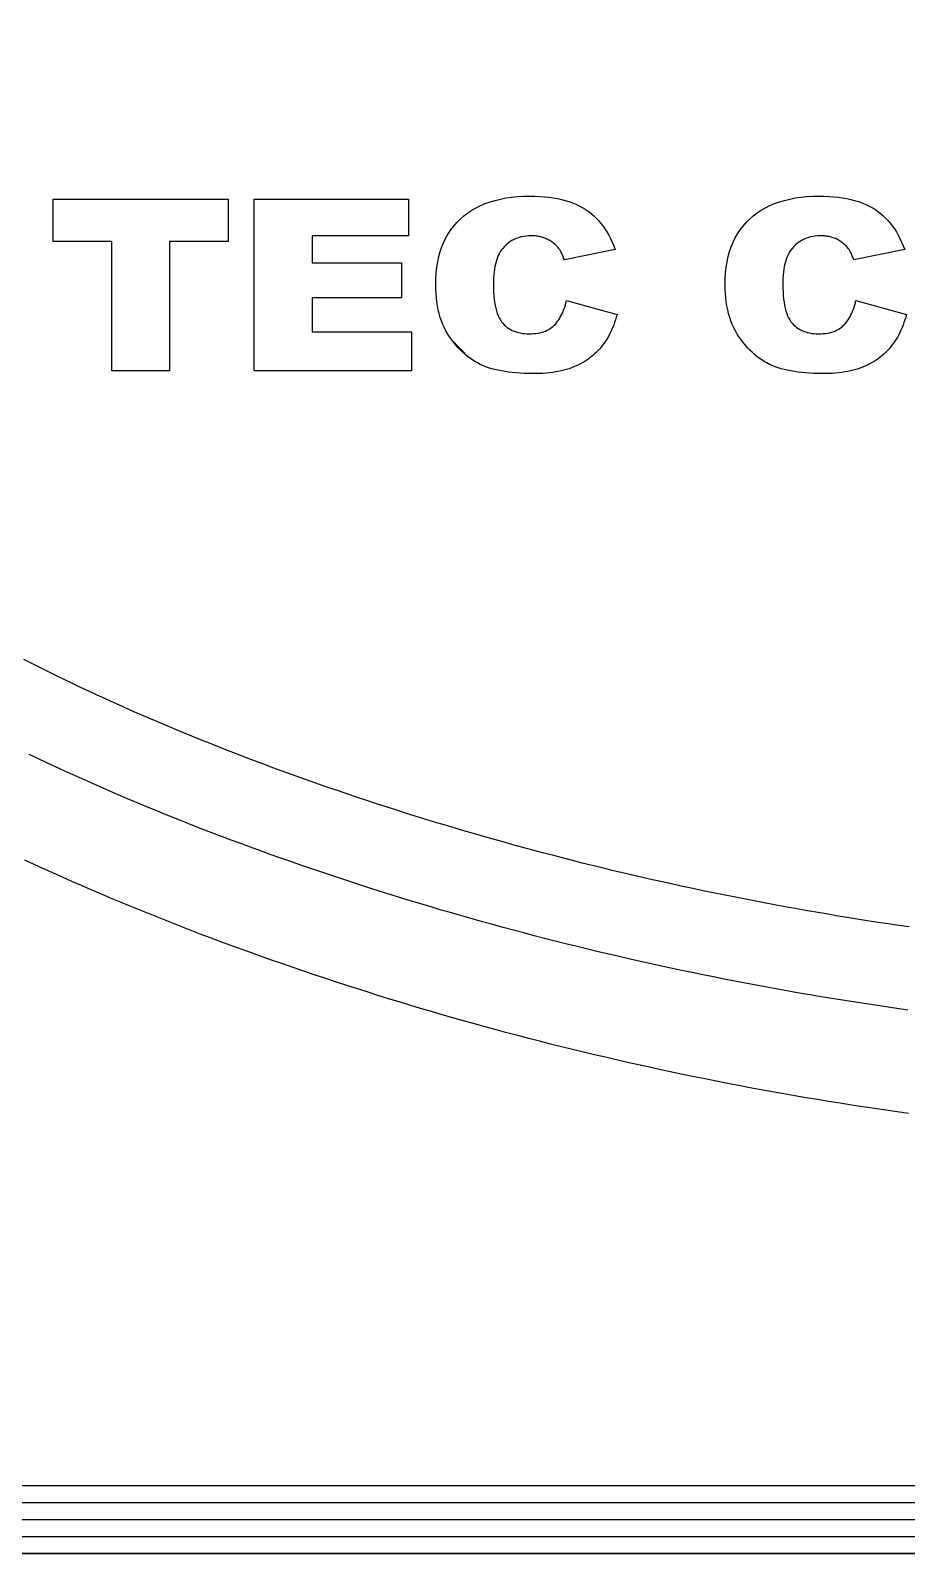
# Model space of a CAD drawing. Extents: x 0 to 210000, y 0 to 148500.
# Drawn here: x 7415 to 9036, y 4750 to 7569 of the extents above; entities that cross this region are included whole.
import ezdxf

# ---------------------------------------------------------------- set-up
doc = ezdxf.new("R2010")
doc.units = 0
doc.header["$LTSCALE"] = 200
doc.header["$MEASUREMENT"] = 0
doc.layers.add('001', color=7, linetype='CONTINUOUS')

msp = doc.modelspace()

# ---------------------------------------------------------------- linework, layer by layer
at = {"layer": '001', "linetype": 'Continuous'}
for p, q in [((7457.6, 7256.6), (7781.5, 7256.6)), ((7457.6, 7178.2), (7457.6, 7256.6)), ((7781.5, 7256.6), (7781.5, 7178.2)), ((7829.5, 7256.6), (8115, 7256.6)), ((7829.5, 7188.8), (7829.5, 7256.6)), ((8115, 7256.6), (8115, 7188.8)), ((8239.7, 7240.4), (8247.9, 7244.5)), ((8247.9, 7244.5), (8256.5, 7248.2)), ((8256.5, 7248.2), (8265.6, 7251.4)), ((8265.6, 7251.4), (8275, 7254.2)), ((8275, 7254.2), (8284.7, 7256.6)), ((8284.7, 7256.6), (8294.9, 7258.6)), ((8294.9, 7258.6), (8305.5, 7260.1)), ((8305.5, 7260.1), (8316.4, 7261.2)), ((8316.4, 7261.2), (8327.7, 7261.8)), ((8327.7, 7261.8), (8339.4, 7262)), ((8339.4, 7262), (8348.6, 7261.9)), ((8348.6, 7261.9), (8357.5, 7261.5)), ((8357.5, 7261.5), (8366.1, 7260.9)), ((8366.1, 7260.9), (8374.4, 7260.1)), ((8374.4, 7260.1), (8382.4, 7258.9)), ((8382.4, 7258.9), (8390.1, 7257.6)), ((8390.1, 7257.6), (8397.6, 7256)), ((8397.6, 7256), (8404.7, 7254.1)), ((8404.7, 7254.1), (8411.6, 7252)), ((8411.6, 7252), (8418.2, 7249.7)), ((8418.2, 7249.7), (8424.5, 7247.1)), ((8424.5, 7247.1), (8430.5, 7244.2)), ((8430.5, 7244.2), (8436.3, 7241.1)), ((8775, 7240.4), (8783.2, 7244.5)), ((8783.2, 7244.5), (8791.9, 7248.2)), ((8791.9, 7248.2), (8800.9, 7251.4)), ((8800.9, 7251.4), (8810.3, 7254.2)), ((8810.3, 7254.2), (8820.1, 7256.6)), ((8820.1, 7256.6), (8830.2, 7258.6)), ((8830.2, 7258.6), (8840.8, 7260.1)), ((8840.8, 7260.1), (8851.7, 7261.2)), ((8851.7, 7261.2), (8863, 7261.8)), ((8863, 7261.8), (8874.7, 7262)), ((8874.7, 7262), (8883.9, 7261.9)), ((8883.9, 7261.9), (8892.8, 7261.5)), ((8892.8, 7261.5), (8901.4, 7260.9)), ((8901.4, 7260.9), (8909.7, 7260.1)), ((8909.7, 7260.1), (8917.7, 7258.9)), ((8916.7, 7247.3), (8916.9, 7247.2)), ((8917.7, 7258.9), (8925.4, 7257.6)), ((8925.4, 7257.6), (8932.9, 7256)), ((8932.9, 7256), (8940.1, 7254.1)), ((8938.9, 7247.3), (8939, 7247.2)), ((8940.1, 7254.1), (8946.9, 7252)), ((8946.9, 7252), (8953.5, 7249.7)), ((8953.5, 7249.7), (8959.8, 7247.1)), ((8959.8, 7247.1), (8965.9, 7244.2)), ((8965.9, 7244.2), (8971.6, 7241.1)), ((8204.3, 7213.3), (8210.5, 7219.6)), ((8210.5, 7219.6), (8217.2, 7225.4)), ((8217.2, 7225.4), (8224.3, 7230.8)), ((8224.3, 7230.8), (8231.8, 7235.8)), ((8231.8, 7235.8), (8239.7, 7240.4)), ((8436.3, 7241.1), (8441.7, 7237.8)), ((8441.7, 7237.8), (8447, 7234.2)), ((8447, 7234.2), (8452, 7230.3)), ((8452, 7230.3), (8456.9, 7226.2)), ((8456.9, 7226.2), (8461.5, 7221.8)), ((8461.5, 7221.8), (8466, 7217.1)), ((8466, 7217.1), (8470.2, 7212.2)), ((8739.6, 7213.3), (8745.8, 7219.6)), ((8745.8, 7219.6), (8752.6, 7225.4)), ((8752.6, 7225.4), (8759.7, 7230.8)), ((8759.7, 7230.8), (8767.1, 7235.8)), ((8767.1, 7235.8), (8775, 7240.4)), ((8971.6, 7241.1), (8977.1, 7237.8)), ((8977.1, 7237.8), (8982.3, 7234.2)), ((8982.3, 7234.2), (8987.3, 7230.3)), ((8987.3, 7230.3), (8992.2, 7226.2)), ((8992.2, 7226.2), (8996.8, 7221.8)), ((8996.8, 7221.8), (9001.3, 7217.1)), ((9001.3, 7217.1), (9005.6, 7212.2)), ((7829.5, 6938.9), (7829.5, 7188.8)), ((8115, 7188.8), (7936.3, 7188.8)), ((7936.3, 7188.8), (7936.3, 7138.3)), ((8183.9, 7184.7), (8188.3, 7192.4)), ((8188.3, 7192.4), (8193.2, 7199.8)), ((8193.2, 7199.8), (8198.5, 7206.7)), ((8198.5, 7206.7), (8204.3, 7213.3)), ((8332, 7188), (8327.3, 7187.3)), ((8336.9, 7188.4), (8332, 7188)), ((8342, 7188.6), (8336.9, 7188.4)), ((8344.3, 7188.5), (8342, 7188.6)), ((8346.5, 7188.4), (8344.3, 7188.5)), ((8348.7, 7188.3), (8346.5, 7188.4)), ((8350.9, 7188.1), (8348.7, 7188.3)), ((8353, 7187.8), (8350.9, 7188.1)), ((8355.1, 7187.5), (8353, 7187.8)), ((8357.2, 7187.1), (8355.1, 7187.5)), ((8470.2, 7212.2), (8474.3, 7207)), ((8474.3, 7207), (8478.2, 7201.5)), ((8478.2, 7201.5), (8481.8, 7195.8)), ((8481.8, 7195.8), (8485.3, 7189.8)), ((8485.3, 7189.8), (8488.6, 7183.6)), ((8719.2, 7184.7), (8723.6, 7192.4)), ((8723.6, 7192.4), (8728.5, 7199.8)), ((8728.5, 7199.8), (8733.8, 7206.7)), ((8733.8, 7206.7), (8739.6, 7213.3)), ((8867.3, 7188), (8862.6, 7187.3)), ((8872.2, 7188.4), (8867.3, 7188)), ((8877.3, 7188.6), (8872.2, 7188.4)), ((8879.6, 7188.5), (8877.3, 7188.6)), ((8881.8, 7188.4), (8879.6, 7188.5)), ((8884, 7188.3), (8881.8, 7188.4)), ((8886.2, 7188.1), (8884, 7188.3)), ((8888.4, 7187.8), (8886.2, 7188.1)), ((8890.5, 7187.5), (8888.4, 7187.8)), ((8892.6, 7187.1), (8890.5, 7187.5)), ((9005.6, 7212.2), (9009.6, 7207)), ((9009.6, 7207), (9013.5, 7201.5)), ((9013.5, 7201.5), (9017.2, 7195.8)), ((9017.2, 7195.8), (9020.6, 7189.8)), ((9020.6, 7189.8), (9023.9, 7183.6)), ((7566.3, 7178.2), (7457.6, 7178.2)), ((7566.3, 6938.9), (7566.3, 7178.2)), ((7781.5, 7178.2), (7672.8, 7178.2)), ((7672.8, 7178.2), (7672.8, 6938.9)), ((8170.9, 7150.1), (8173.5, 7159.3)), ((8173.5, 7159.3), (8176.5, 7168.1)), ((8176.5, 7168.1), (8180, 7176.6)), ((8180, 7176.6), (8183.9, 7184.7)), ((8286.5, 7161.7), (8284.5, 7158.7)), ((8289.3, 7165.4), (8286.5, 7161.7)), ((8292.3, 7168.8), (8289.3, 7165.4)), ((8295.5, 7172), (8292.3, 7168.8)), ((8298.9, 7174.9), (8295.5, 7172)), ((8302.4, 7177.5), (8298.9, 7174.9)), ((8306.1, 7179.8), (8302.4, 7177.5)), ((8310, 7181.8), (8306.1, 7179.8)), ((8314.1, 7183.6), (8310, 7181.8)), ((8318.3, 7185.1), (8314.1, 7183.6)), ((8322.7, 7186.4), (8318.3, 7185.1)), ((8327.3, 7187.3), (8322.7, 7186.4)), ((8359.3, 7186.6), (8357.2, 7187.1)), ((8361.3, 7186.1), (8359.3, 7186.6)), ((8363.3, 7185.5), (8361.3, 7186.1)), ((8365.2, 7184.8), (8363.3, 7185.5)), ((8367.2, 7184.1), (8365.2, 7184.8)), ((8369.1, 7183.3), (8367.2, 7184.1)), ((8370.9, 7182.5), (8369.1, 7183.3)), ((8372.8, 7181.6), (8370.9, 7182.5)), ((8374.5, 7180.7), (8372.8, 7181.6)), ((8376.3, 7179.7), (8374.5, 7180.7)), ((8378, 7178.6), (8376.3, 7179.7)), ((8379.7, 7177.5), (8378, 7178.6)), ((8381.3, 7176.3), (8379.7, 7177.5)), ((8382.9, 7175.1), (8381.3, 7176.3)), ((8384.4, 7173.9), (8382.9, 7175.1)), ((8385.9, 7172.5), (8384.4, 7173.9)), ((8387.4, 7171.2), (8385.9, 7172.5)), ((8388.8, 7169.8), (8387.4, 7171.2)), ((8390.2, 7168.3), (8388.8, 7169.8)), ((8391.5, 7166.7), (8390.2, 7168.3)), ((8392.8, 7165.2), (8391.5, 7166.7)), ((8393.6, 7164.2), (8392.8, 7165.2)), ((8394.3, 7163.1), (8393.6, 7164.2)), ((8395.1, 7161.9), (8394.3, 7163.1)), ((8395.9, 7160.7), (8395.1, 7161.9)), ((8396.6, 7159.4), (8395.9, 7160.7)), ((8397.4, 7158), (8396.6, 7159.4)), ((8497.2, 7163.2), (8403.2, 7143.9)), ((8488.6, 7183.6), (8491.7, 7177)), ((8491.7, 7177), (8494.6, 7170.3)), ((8494.6, 7170.3), (8497.2, 7163.2)), ((8706.2, 7150.1), (8708.8, 7159.3)), ((8708.8, 7159.3), (8711.8, 7168.1)), ((8711.8, 7168.1), (8715.3, 7176.6)), ((8715.3, 7176.6), (8719.2, 7184.7)), ((8821.8, 7161.7), (8819.8, 7158.7)), ((8824.7, 7165.4), (8821.8, 7161.7)), ((8827.7, 7168.8), (8824.7, 7165.4)), ((8830.9, 7172), (8827.7, 7168.8)), ((8834.2, 7174.9), (8830.9, 7172)), ((8837.8, 7177.5), (8834.2, 7174.9)), ((8841.5, 7179.8), (8837.8, 7177.5)), ((8845.3, 7181.8), (8841.5, 7179.8)), ((8849.4, 7183.6), (8845.3, 7181.8)), ((8853.6, 7185.1), (8849.4, 7183.6)), ((8858, 7186.4), (8853.6, 7185.1)), ((8862.6, 7187.3), (8858, 7186.4)), ((8894.6, 7186.6), (8892.6, 7187.1)), ((8896.6, 7186.1), (8894.6, 7186.6)), ((8898.6, 7185.5), (8896.6, 7186.1)), ((8900.6, 7184.8), (8898.6, 7185.5)), ((8902.5, 7184.1), (8900.6, 7184.8)), ((8904.4, 7183.3), (8902.5, 7184.1)), ((8906.3, 7182.5), (8904.4, 7183.3)), ((8908.1, 7181.6), (8906.3, 7182.5)), ((8909.9, 7180.7), (8908.1, 7181.6)), ((8911.6, 7179.7), (8909.9, 7180.7)), ((8913.3, 7178.6), (8911.6, 7179.7)), ((8915, 7177.5), (8913.3, 7178.6)), ((8916.6, 7176.3), (8915, 7177.5)), ((8918.2, 7175.1), (8916.6, 7176.3)), ((8919.7, 7173.9), (8918.2, 7175.1)), ((8921.2, 7172.5), (8919.7, 7173.9)), ((8922.7, 7171.2), (8921.2, 7172.5)), ((8924.1, 7169.8), (8922.7, 7171.2)), ((8925.5, 7168.3), (8924.1, 7169.8)), ((8926.8, 7166.7), (8925.5, 7168.3)), ((8928.1, 7165.2), (8926.8, 7166.7)), ((8928.9, 7164.2), (8928.1, 7165.2)), ((8929.7, 7163.1), (8928.9, 7164.2)), ((8930.4, 7161.9), (8929.7, 7163.1)), ((8931.2, 7160.7), (8930.4, 7161.9)), ((8931.9, 7159.4), (8931.2, 7160.7)), ((8932.7, 7158), (8931.9, 7159.4)), ((9032.6, 7163.2), (8938.5, 7143.9)), ((9023.9, 7183.6), (9027, 7177)), ((9027, 7177), (9029.9, 7170.3)), ((9029.9, 7170.3), (9032.6, 7163.2)), ((7936.3, 7138.3), (8102.1, 7138.3)), ((8102.1, 7138.3), (8102.1, 7073.5)), ((8167.2, 7130.5), (8168.8, 7140.5)), ((8168.8, 7140.5), (8170.9, 7150.1)), ((8274.6, 7131.5), (8273.8, 7126.7)), ((8275.6, 7136.1), (8274.6, 7131.5)), ((8276.7, 7140.4), (8275.6, 7136.1)), ((8277.9, 7144.5), (8276.7, 7140.4)), ((8279.4, 7148.4), (8277.9, 7144.5)), ((8280.9, 7152.1), (8279.4, 7148.4)), ((8282.6, 7155.5), (8280.9, 7152.1)), ((8284.5, 7158.7), (8282.6, 7155.5)), ((8398.1, 7156.5), (8397.4, 7158)), ((8398.8, 7154.9), (8398.1, 7156.5)), ((8399.6, 7153.3), (8398.8, 7154.9)), ((8400.3, 7151.6), (8399.6, 7153.3)), ((8401, 7149.8), (8400.3, 7151.6)), ((8401.7, 7147.9), (8401, 7149.8)), ((8402.4, 7146), (8401.7, 7147.9)), ((8403.2, 7143.9), (8402.4, 7146)), ((8702.5, 7130.5), (8704.2, 7140.5)), ((8704.2, 7140.5), (8706.2, 7150.1)), ((8809.9, 7131.5), (8809.1, 7126.7)), ((8810.9, 7136.1), (8809.9, 7131.5)), ((8812, 7140.4), (8810.9, 7136.1)), ((8813.3, 7144.5), (8812, 7140.4)), ((8814.7, 7148.4), (8813.3, 7144.5)), ((8816.2, 7152.1), (8814.7, 7148.4)), ((8817.9, 7155.5), (8816.2, 7152.1)), ((8819.8, 7158.7), (8817.9, 7155.5)), ((8933.4, 7156.5), (8932.7, 7158)), ((8934.2, 7154.9), (8933.4, 7156.5)), ((8934.9, 7153.3), (8934.2, 7154.9)), ((8935.6, 7151.6), (8934.9, 7153.3)), ((8936.3, 7149.8), (8935.6, 7151.6)), ((8937.1, 7147.9), (8936.3, 7149.8)), ((8937.8, 7146), (8937.1, 7147.9)), ((8938.5, 7143.9), (8937.8, 7146)), ((8165.1, 7098.4), (8165.4, 7109.5)), ((8165.4, 7109.5), (8166.1, 7120.2)), ((8166.1, 7120.2), (8167.2, 7130.5)), ((8272, 7105), (8271.9, 7099.1)), ((8272.2, 7110.8), (8272, 7105)), ((8272.6, 7116.3), (8272.2, 7110.8)), ((8273.1, 7121.6), (8272.6, 7116.3)), ((8273.8, 7126.7), (8273.1, 7121.6)), ((8700.5, 7098.4), (8700.7, 7109.5)), ((8700.7, 7109.5), (8701.4, 7120.2)), ((8701.4, 7120.2), (8702.5, 7130.5)), ((8807.3, 7105), (8807.2, 7099.1)), ((8807.5, 7110.8), (8807.3, 7105)), ((8807.9, 7116.3), (8807.5, 7110.8)), ((8808.4, 7121.6), (8807.9, 7116.3)), ((8809.1, 7126.7), (8808.4, 7121.6)), ((8165.3, 7090.1), (8165.1, 7098.4)), ((8165.7, 7081.9), (8165.3, 7090.1)), ((8166.3, 7074), (8165.7, 7081.9)), ((8271.9, 7099.1), (8272, 7091.7)), ((8272, 7091.7), (8272.3, 7084.6)), ((8272.3, 7084.6), (8272.7, 7077.9)), ((8272.7, 7077.9), (8273.3, 7071.6)), ((8700.6, 7090.1), (8700.5, 7098.4)), ((8701, 7081.9), (8700.6, 7090.1)), ((8701.6, 7074), (8701, 7081.9)), ((8807.2, 7099.1), (8807.3, 7091.7)), ((8807.3, 7091.7), (8807.6, 7084.6)), ((8807.6, 7084.6), (8808, 7077.9)), ((8808, 7077.9), (8808.7, 7071.6)), ((8102.1, 7073.5), (7936.3, 7073.5)), ((7936.3, 7073.5), (7936.3, 7010.8)), ((8167.2, 7066.3), (8166.3, 7074)), ((8168.4, 7058.9), (8167.2, 7066.3)), ((8169.9, 7051.6), (8168.4, 7058.9)), ((8171.6, 7044.5), (8169.9, 7051.6)), ((8273.3, 7071.6), (8274.1, 7065.5)), ((8274.1, 7065.5), (8275.1, 7059.9)), ((8275.1, 7059.9), (8276.3, 7054.5)), ((8276.3, 7054.5), (8277.6, 7049.5)), ((8277.6, 7049.5), (8279.1, 7044.9)), ((8399.5, 7045.7), (8401, 7049.2)), ((8401, 7049.2), (8402.4, 7052.9)), ((8402.4, 7052.9), (8403.7, 7056.7)), ((8403.7, 7056.7), (8405, 7060.6)), ((8405, 7060.6), (8406.1, 7064.7)), ((8406.1, 7064.7), (8407.2, 7068.9)), ((8407.2, 7068.9), (8500.5, 7042.9)), ((8702.6, 7066.3), (8701.6, 7074)), ((8703.8, 7058.9), (8702.6, 7066.3)), ((8705.2, 7051.6), (8703.8, 7058.9)), ((8706.9, 7044.5), (8705.2, 7051.6)), ((8808.7, 7071.6), (8809.5, 7065.5)), ((8809.5, 7065.5), (8810.4, 7059.9)), ((8810.4, 7059.9), (8811.6, 7054.5)), ((8811.6, 7054.5), (8812.9, 7049.5)), ((8812.9, 7049.5), (8814.4, 7044.9)), ((8934.8, 7045.7), (8936.3, 7049.2)), ((8936.3, 7049.2), (8937.7, 7052.9)), ((8937.7, 7052.9), (8939.1, 7056.7)), ((8939.1, 7056.7), (8940.3, 7060.6)), ((8940.3, 7060.6), (8941.4, 7064.7)), ((8941.4, 7064.7), (8942.5, 7068.9)), ((8942.5, 7068.9), (9035.9, 7042.9)), ((8173.6, 7037.7), (8171.6, 7044.5)), ((8175.8, 7031.1), (8173.6, 7037.7)), ((8178.3, 7024.7), (8175.8, 7031.1)), ((8181.1, 7018.5), (8178.3, 7024.7)), ((8184.1, 7012.6), (8181.1, 7018.5)), ((8279.1, 7044.9), (8280.8, 7040.5)), ((8280.8, 7040.5), (8282.7, 7036.6)), ((8282.7, 7036.6), (8284.7, 7032.9)), ((8284.7, 7032.9), (8286.9, 7029.6)), ((8286.9, 7029.6), (8289.3, 7026.7)), ((8289.3, 7026.7), (8291.9, 7024)), ((8291.9, 7024), (8294.6, 7021.5)), ((8294.6, 7021.5), (8297.4, 7019.2)), ((8297.4, 7019.2), (8300.4, 7017.1)), ((8377, 7016.9), (8379.6, 7018.8)), ((8379.6, 7018.8), (8382, 7020.8)), ((8382, 7020.8), (8384.3, 7023)), ((8384.3, 7023), (8386.5, 7025.3)), ((8386.5, 7025.3), (8388.7, 7027.8)), ((8388.7, 7027.8), (8390.7, 7030.4)), ((8390.7, 7030.4), (8392.6, 7033.2)), ((8392.6, 7033.2), (8394.5, 7036.1)), ((8394.5, 7036.1), (8396.2, 7039.2)), ((8396.2, 7039.2), (8397.9, 7042.4)), ((8397.9, 7042.4), (8399.5, 7045.7)), ((8492.4, 7018.6), (8490.5, 7014.1)), ((8494.3, 7023.2), (8492.4, 7018.6)), ((8496, 7028), (8494.3, 7023.2)), ((8497.6, 7032.8), (8496, 7028)), ((8499.1, 7037.8), (8497.6, 7032.8)), ((8500.5, 7042.9), (8499.1, 7037.8)), ((8708.9, 7037.7), (8706.9, 7044.5)), ((8711.1, 7031.1), (8708.9, 7037.7)), ((8713.7, 7024.7), (8711.1, 7031.1)), ((8716.4, 7018.5), (8713.7, 7024.7)), ((8719.5, 7012.6), (8716.4, 7018.5)), ((8814.4, 7044.9), (8816.1, 7040.5)), ((8816.1, 7040.5), (8818, 7036.6)), ((8818, 7036.6), (8820, 7032.9)), ((8820, 7032.9), (8822.2, 7029.6)), ((8822.2, 7029.6), (8824.6, 7026.7)), ((8824.6, 7026.7), (8827.2, 7024)), ((8827.2, 7024), (8829.9, 7021.5)), ((8829.9, 7021.5), (8832.7, 7019.2)), ((8832.7, 7019.2), (8835.7, 7017.1)), ((8912.3, 7016.9), (8914.9, 7018.8)), ((8914.9, 7018.8), (8917.4, 7020.8)), ((8917.4, 7020.8), (8919.7, 7023)), ((8919.7, 7023), (8921.9, 7025.3)), ((8921.9, 7025.3), (8924, 7027.8)), ((8924, 7027.8), (8926, 7030.4)), ((8926, 7030.4), (8928, 7033.2)), ((8928, 7033.2), (8929.8, 7036.1)), ((8929.8, 7036.1), (8931.6, 7039.2)), ((8931.6, 7039.2), (8933.2, 7042.4)), ((8933.2, 7042.4), (8934.8, 7045.7)), ((9027.8, 7018.6), (9025.8, 7014.1)), ((9029.6, 7023.2), (9027.8, 7018.6)), ((9031.3, 7028), (9029.6, 7023.2)), ((9032.9, 7032.8), (9031.3, 7028)), ((9034.5, 7037.8), (9032.9, 7032.8)), ((9035.9, 7042.9), (9034.5, 7037.8)), ((7936.3, 7010.8), (8120.2, 7010.8)), ((8120.2, 7010.8), (8120.2, 6938.9)), ((8187.4, 7006.8), (8184.1, 7012.6)), ((8191, 7001.3), (8187.4, 7006.8)), ((8194.7, 6996), (8191, 7001.3)), ((8198.6, 6990.9), (8194.7, 6996)), ((8197.5, 6992.8), (8219.6, 6970.7)), ((8202.5, 6986.1), (8198.6, 6990.9)), ((8300.4, 7017.1), (8303.5, 7015.2)), ((8303.5, 7015.2), (8306.8, 7013.5)), ((8306.8, 7013.5), (8310.2, 7012)), ((8310.2, 7012), (8313.8, 7010.7)), ((8313.8, 7010.7), (8317.5, 7009.7)), ((8317.5, 7009.7), (8321.4, 7008.8)), ((8321.4, 7008.8), (8325.4, 7008.1)), ((8325.4, 7008.1), (8329.5, 7007.6)), ((8329.5, 7007.6), (8333.8, 7007.3)), ((8333.8, 7007.3), (8338.2, 7007.2)), ((8338.2, 7007.2), (8342.5, 7007.2)), ((8342.5, 7007.2), (8346.7, 7007.5)), ((8346.7, 7007.5), (8350.7, 7007.9)), ((8350.7, 7007.9), (8354.5, 7008.5)), ((8354.5, 7008.5), (8358.2, 7009.2)), ((8358.2, 7009.2), (8361.7, 7010.1)), ((8361.7, 7010.1), (8365.1, 7011.1)), ((8365.1, 7011.1), (8368.3, 7012.3)), ((8368.3, 7012.3), (8371.3, 7013.7)), ((8371.3, 7013.7), (8374.2, 7015.2)), ((8374.2, 7015.2), (8377, 7016.9)), ((8479.1, 6993.4), (8476.5, 6989.6)), ((8481.6, 6997.3), (8479.1, 6993.4)), ((8484, 7001.3), (8481.6, 6997.3)), ((8486.2, 7005.5), (8484, 7001.3)), ((8488.4, 7009.7), (8486.2, 7005.5)), ((8490.5, 7014.1), (8488.4, 7009.7)), ((8722.8, 7006.8), (8719.5, 7012.6)), ((8726.3, 7001.3), (8722.8, 7006.8)), ((8730.1, 6996), (8726.3, 7001.3)), ((8733.9, 6990.9), (8730.1, 6996)), ((8737.9, 6986.1), (8733.9, 6990.9)), ((8835.7, 7017.1), (8838.9, 7015.2)), ((8838.9, 7015.2), (8842.2, 7013.5)), ((8842.2, 7013.5), (8845.6, 7012)), ((8845.6, 7012), (8849.1, 7010.7)), ((8849.1, 7010.7), (8852.9, 7009.7)), ((8852.9, 7009.7), (8856.7, 7008.8)), ((8856.7, 7008.8), (8860.7, 7008.1)), ((8860.7, 7008.1), (8864.8, 7007.6)), ((8864.8, 7007.6), (8869.1, 7007.3)), ((8869.1, 7007.3), (8873.6, 7007.2)), ((8873.6, 7007.2), (8877.9, 7007.2)), ((8877.9, 7007.2), (8882, 7007.5)), ((8882, 7007.5), (8886, 7007.9)), ((8886, 7007.9), (8889.8, 7008.5)), ((8889.8, 7008.5), (8893.5, 7009.2)), ((8893.5, 7009.2), (8897, 7010.1)), ((8897, 7010.1), (8900.4, 7011.1)), ((8900.4, 7011.1), (8903.6, 7012.3)), ((8903.6, 7012.3), (8906.7, 7013.7)), ((8906.7, 7013.7), (8909.6, 7015.2)), ((8909.6, 7015.2), (8912.3, 7016.9)), ((9014.4, 6993.4), (9011.8, 6989.6)), ((9016.9, 6997.3), (9014.4, 6993.4)), ((9019.3, 7001.3), (9016.9, 6997.3)), ((9021.6, 7005.5), (9019.3, 7001.3)), ((9023.7, 7009.7), (9021.6, 7005.5)), ((9025.8, 7014.1), (9023.7, 7009.7)), ((8206.6, 6981.5), (8202.5, 6986.1)), ((8210.7, 6977.2), (8206.6, 6981.5)), ((8214.9, 6973), (8210.7, 6977.2)), ((8219.3, 6969.1), (8214.9, 6973)), ((8223.7, 6965.5), (8219.3, 6969.1)), ((8228.3, 6962), (8223.7, 6965.5)), ((8232.9, 6958.9), (8228.3, 6962)), ((8451.7, 6963.8), (8448.2, 6961.2)), ((8455.2, 6966.6), (8451.7, 6963.8)), ((8458.5, 6969.6), (8455.2, 6966.6)), ((8461.8, 6972.6), (8458.5, 6969.6)), ((8464.9, 6975.8), (8461.8, 6972.6)), ((8468, 6979), (8464.9, 6975.8)), ((8470.9, 6982.5), (8468, 6979)), ((8473.7, 6986), (8470.9, 6982.5)), ((8476.5, 6989.6), (8473.7, 6986)), ((8741.9, 6981.5), (8737.9, 6986.1)), ((8746, 6977.2), (8741.9, 6981.5)), ((8750.3, 6973), (8746, 6977.2)), ((8754.6, 6969.1), (8750.3, 6973)), ((8759, 6965.5), (8754.6, 6969.1)), ((8763.6, 6962), (8759, 6965.5)), ((8768.2, 6958.9), (8763.6, 6962)), ((8987.1, 6963.8), (8983.5, 6961.2)), ((8990.5, 6966.6), (8987.1, 6963.8)), ((8993.9, 6969.6), (8990.5, 6966.6)), ((8997.1, 6972.6), (8993.9, 6969.6)), ((9000.2, 6975.8), (8997.1, 6972.6)), ((9003.3, 6979), (9000.2, 6975.8)), ((9006.2, 6982.5), (9003.3, 6979)), ((9009.1, 6986), (9006.2, 6982.5)), ((9011.8, 6989.6), (9009.1, 6986)), ((7672.8, 6938.9), (7566.3, 6938.9)), ((7936.3, 6938.9), (7829.5, 6938.9)), ((8120.2, 6938.9), (7936.3, 6938.9)), ((8237.6, 6955.9), (8232.9, 6958.9)), ((8242.4, 6953.2), (8237.6, 6955.9)), ((8247.4, 6950.7), (8242.4, 6953.2)), ((8252.4, 6948.4), (8247.4, 6950.7)), ((8257.6, 6946.4), (8252.4, 6948.4)), ((8263, 6944.5), (8257.6, 6946.4)), ((8268.6, 6942.7), (8263, 6944.5)), ((8274.5, 6941.1), (8268.6, 6942.7)), ((8280.5, 6939.7), (8274.5, 6941.1)), ((8286.8, 6938.4), (8280.5, 6939.7)), ((8293.3, 6937.2), (8286.8, 6938.4)), ((8299.9, 6936.2), (8293.3, 6937.2)), ((8306.8, 6935.4), (8299.9, 6936.2)), ((8313.9, 6934.7), (8306.8, 6935.4)), ((8321.2, 6934.2), (8313.9, 6934.7)), ((8328.7, 6933.8), (8321.2, 6934.2)), ((8336.4, 6933.6), (8328.7, 6933.8)), ((8363.5, 6934), (8357.3, 6933.7)), ((8369.5, 6934.5), (8363.5, 6934)), ((8375.3, 6935.1), (8369.5, 6934.5)), ((8381, 6935.7), (8375.3, 6935.1)), ((8386.6, 6936.6), (8381, 6935.7)), ((8391.9, 6937.5), (8386.6, 6936.6)), ((8397.1, 6938.6), (8391.9, 6937.5)), ((8402.1, 6939.8), (8397.1, 6938.6)), ((8407, 6941.1), (8402.1, 6939.8)), ((8411.7, 6942.6), (8407, 6941.1)), ((8416.2, 6944.1), (8411.7, 6942.6)), ((8420.6, 6945.8), (8416.2, 6944.1)), ((8424.8, 6947.7), (8420.6, 6945.8)), ((8429, 6949.6), (8424.8, 6947.7)), ((8433, 6951.7), (8429, 6949.6)), ((8437, 6953.9), (8433, 6951.7)), ((8440.8, 6956.2), (8437, 6953.9)), ((8444.6, 6958.6), (8440.8, 6956.2)), ((8448.2, 6961.2), (8444.6, 6958.6)), ((8772.9, 6955.9), (8768.2, 6958.9)), ((8777.8, 6953.2), (8772.9, 6955.9)), ((8782.7, 6950.7), (8777.8, 6953.2)), ((8787.7, 6948.4), (8782.7, 6950.7)), ((8792.9, 6946.4), (8787.7, 6948.4)), ((8798.3, 6944.5), (8792.9, 6946.4)), ((8804, 6942.7), (8798.3, 6944.5)), ((8809.8, 6941.1), (8804, 6942.7)), ((8815.9, 6939.7), (8809.8, 6941.1)), ((8822.1, 6938.4), (8815.9, 6939.7)), ((8828.6, 6937.2), (8822.1, 6938.4)), ((8835.3, 6936.2), (8828.6, 6937.2)), ((8842.1, 6935.4), (8835.3, 6936.2)), ((8849.2, 6934.7), (8842.1, 6935.4)), ((8856.5, 6934.2), (8849.2, 6934.7)), ((8864, 6933.8), (8856.5, 6934.2)), ((8871.8, 6933.6), (8864, 6933.8)), ((8898.8, 6934), (8892.6, 6933.7)), ((8904.8, 6934.5), (8898.8, 6934)), ((8910.7, 6935.1), (8904.8, 6934.5)), ((8916.4, 6935.7), (8910.7, 6935.1)), ((8921.9, 6936.6), (8916.4, 6935.7)), ((8927.3, 6937.5), (8921.9, 6936.6)), ((8932.4, 6938.6), (8927.3, 6937.5)), ((8937.5, 6939.8), (8932.4, 6938.6)), ((8942.3, 6941.1), (8937.5, 6939.8)), ((8947, 6942.6), (8942.3, 6941.1)), ((8951.5, 6944.1), (8947, 6942.6)), ((8955.9, 6945.8), (8951.5, 6944.1)), ((8960.1, 6947.7), (8955.9, 6945.8)), ((8964.3, 6949.6), (8960.1, 6947.7)), ((8968.3, 6951.7), (8964.3, 6949.6)), ((8972.3, 6953.9), (8968.3, 6951.7)), ((8976.1, 6956.2), (8972.3, 6953.9)), ((8979.9, 6958.6), (8976.1, 6956.2)), ((8983.5, 6961.2), (8979.9, 6958.6)), ((8344.4, 6933.5), (8336.4, 6933.6)), ((8350.9, 6933.5), (8344.4, 6933.5)), ((8357.3, 6933.7), (8350.9, 6933.5)), ((8879.7, 6933.5), (8871.8, 6933.6)), ((8886.2, 6933.5), (8879.7, 6933.5)), ((8892.6, 6933.7), (8886.2, 6933.5)), ((7417.8, 6396.9), (7403, 6404.4)), ((7432.7, 6389.5), (7417.8, 6396.9)), ((7447.6, 6382.1), (7432.7, 6389.5)), ((7462.7, 6374.7), (7447.6, 6382.1)), ((7477.8, 6367.4), (7462.7, 6374.7)), ((7493, 6360.1), (7477.8, 6367.4)), ((7508.2, 6352.9), (7493, 6360.1)), ((7523.6, 6345.7), (7508.2, 6352.9)), ((7539, 6338.6), (7523.6, 6345.7)), ((7554.5, 6331.5), (7539, 6338.6)), ((7570.1, 6324.4), (7554.5, 6331.5)), ((7585.7, 6317.4), (7570.1, 6324.4)), ((7601.4, 6310.4), (7585.7, 6317.4)), ((7617.2, 6303.5), (7601.4, 6310.4)), ((7633.1, 6296.6), (7617.2, 6303.5)), ((7649.1, 6289.7), (7633.1, 6296.6)), ((7665.1, 6282.9), (7649.1, 6289.7)), ((7681.3, 6276.1), (7665.1, 6282.9)), ((7697.5, 6269.4), (7681.3, 6276.1)), ((7713.7, 6262.7), (7697.5, 6269.4)), ((7730.1, 6256), (7713.7, 6262.7)), ((7746.6, 6249.4), (7730.1, 6256)), ((7763.1, 6242.8), (7746.6, 6249.4)), ((7779.7, 6236.3), (7763.1, 6242.8)), ((7796.4, 6229.8), (7779.7, 6236.3)), ((7813.2, 6223.4), (7796.4, 6229.8)), ((7429.3, 6221), (7413.2, 6228.6)), ((7445.5, 6213.4), (7429.3, 6221)), ((7461.8, 6205.8), (7445.5, 6213.4)), ((7478.1, 6198.3), (7461.8, 6205.8)), ((7830, 6217), (7813.2, 6223.4)), ((7847, 6210.6), (7830, 6217)), ((7864, 6204.3), (7847, 6210.6)), ((7881.1, 6198), (7864, 6204.3)), ((7494.5, 6190.8), (7478.1, 6198.3)), ((7511, 6183.4), (7494.5, 6190.8)), ((7527.6, 6176), (7511, 6183.4)), ((7544.3, 6168.6), (7527.6, 6176)), ((7898.3, 6191.7), (7881.1, 6198)), ((7915.5, 6185.5), (7898.3, 6191.7)), ((7932.8, 6179.4), (7915.5, 6185.5)), ((7950.2, 6173.3), (7932.8, 6179.4)), ((7967.6, 6167.2), (7950.2, 6173.3)), ((7561.1, 6161.3), (7544.3, 6168.6)), ((7577.9, 6154.1), (7561.1, 6161.3)), ((7594.8, 6146.9), (7577.9, 6154.1)), ((7611.8, 6139.7), (7594.8, 6146.9)), ((7985.1, 6161.2), (7967.6, 6167.2)), ((8002.6, 6155.2), (7985.1, 6161.2)), ((8020.2, 6149.3), (8002.6, 6155.2)), ((8037.9, 6143.4), (8020.2, 6149.3)), ((7628.9, 6132.6), (7611.8, 6139.7)), ((7646.1, 6125.5), (7628.9, 6132.6)), ((7663.4, 6118.5), (7646.1, 6125.5)), ((7680.7, 6111.5), (7663.4, 6118.5)), ((8055.6, 6137.6), (8037.9, 6143.4)), ((8073.4, 6131.8), (8055.6, 6137.6)), ((8091.2, 6126.1), (8073.4, 6131.8)), ((8109.1, 6120.4), (8091.2, 6126.1)), ((8127, 6114.8), (8109.1, 6120.4)), ((7698.2, 6104.5), (7680.7, 6111.5)), ((7715.7, 6097.6), (7698.2, 6104.5)), ((7733.3, 6090.7), (7715.7, 6097.6)), ((7751, 6083.9), (7733.3, 6090.7)), ((8144.9, 6109.3), (8127, 6114.8)), ((8162.9, 6103.7), (8144.9, 6109.3)), ((8180.9, 6098.3), (8162.9, 6103.7)), ((8199, 6092.9), (8180.9, 6098.3)), ((8217, 6087.6), (8199, 6092.9)), ((7768.8, 6077.1), (7751, 6083.9)), ((7786.6, 6070.4), (7768.8, 6077.1)), ((7804.6, 6063.7), (7786.6, 6070.4)), ((7822.6, 6057.1), (7804.6, 6063.7)), ((8235.2, 6082.3), (8217, 6087.6)), ((8253.3, 6077), (8235.2, 6082.3)), ((8271.5, 6071.9), (8253.3, 6077)), ((8289.7, 6066.8), (8271.5, 6071.9)), ((8307.9, 6061.7), (8289.7, 6066.8)), ((8326.2, 6056.7), (8307.9, 6061.7)), ((7422.2, 6025.3), (7404.9, 6033.3)), ((7840.7, 6050.5), (7822.6, 6057.1)), ((7858.8, 6043.9), (7840.7, 6050.5)), ((7877, 6037.5), (7858.8, 6043.9)), ((7895.3, 6031), (7877, 6037.5)), ((8344.5, 6051.8), (8326.2, 6056.7)), ((8362.8, 6046.9), (8344.5, 6051.8)), ((8381.1, 6042.1), (8362.8, 6046.9)), ((8399.5, 6037.3), (8381.1, 6042.1)), ((8417.9, 6032.6), (8399.5, 6037.3)), ((8436.3, 6027.9), (8417.9, 6032.6)), ((7439.5, 6017.3), (7422.2, 6025.3)), ((7457, 6009.4), (7439.5, 6017.3)), ((7474.6, 6001.6), (7457, 6009.4)), ((7913.6, 6024.6), (7895.3, 6031)), ((7932, 6018.3), (7913.6, 6024.6)), ((7950.5, 6012), (7932, 6018.3)), ((7969, 6005.8), (7950.5, 6012)), ((7987.5, 5999.6), (7969, 6005.8)), ((8454.8, 6023.3), (8436.3, 6027.9)), ((8473.3, 6018.8), (8454.8, 6023.3)), ((8491.8, 6014.3), (8473.3, 6018.8)), ((8510.4, 6009.9), (8491.8, 6014.3)), ((8528.9, 6005.5), (8510.4, 6009.9)), ((8547.5, 6001.2), (8528.9, 6005.5)), ((7492.2, 5993.8), (7474.6, 6001.6)), ((7510, 5986), (7492.2, 5993.8)), ((7527.8, 5978.3), (7510, 5986)), ((7545.7, 5970.6), (7527.8, 5978.3)), ((8006.1, 5993.5), (7987.5, 5999.6)), ((8024.8, 5987.4), (8006.1, 5993.5)), ((8043.5, 5981.4), (8024.8, 5987.4)), ((8062.2, 5975.4), (8043.5, 5981.4)), ((8566.2, 5997), (8547.5, 6001.2)), ((8584.8, 5992.8), (8566.2, 5997)), ((8603.5, 5988.7), (8584.8, 5992.8)), ((8622.2, 5984.6), (8603.5, 5988.7)), ((8641, 5980.6), (8622.2, 5984.6)), ((8659.8, 5976.6), (8641, 5980.6)), ((8678.6, 5972.7), (8659.8, 5976.6)), ((7563.7, 5963), (7545.7, 5970.6)), ((7581.8, 5955.4), (7563.7, 5963)), ((7600, 5947.9), (7581.8, 5955.4)), ((7618.2, 5940.4), (7600, 5947.9)), ((8081, 5969.5), (8062.2, 5975.4)), ((8099.8, 5963.7), (8081, 5969.5)), ((8118.7, 5957.9), (8099.8, 5963.7)), ((8137.6, 5952.2), (8118.7, 5957.9)), ((8156.5, 5946.5), (8137.6, 5952.2)), ((8697.4, 5968.9), (8678.6, 5972.7)), ((8716.3, 5965.1), (8697.4, 5968.9)), ((8735.1, 5961.3), (8716.3, 5965.1)), ((8754, 5957.7), (8735.1, 5961.3)), ((8773, 5954.1), (8754, 5957.7)), ((8792, 5950.5), (8773, 5954.1)), ((8810.9, 5947), (8792, 5950.5)), ((7636.6, 5933), (7618.2, 5940.4)), ((7655.1, 5925.6), (7636.6, 5933)), ((7673.6, 5918.2), (7655.1, 5925.6)), ((8175.4, 5940.9), (8156.5, 5946.5)), ((8194.4, 5935.4), (8175.4, 5940.9)), ((8213.4, 5929.9), (8194.4, 5935.4)), ((8232.5, 5924.5), (8213.4, 5929.9)), ((8251.5, 5919.2), (8232.5, 5924.5)), ((8270.7, 5913.9), (8251.5, 5919.2)), ((8830, 5943.6), (8810.9, 5947)), ((8849, 5940.2), (8830, 5943.6)), ((8868.1, 5936.9), (8849, 5940.2)), ((8887.2, 5933.6), (8868.1, 5936.9)), ((8906.3, 5930.4), (8887.2, 5933.6)), ((8925.5, 5927.2), (8906.3, 5930.4)), ((8944.6, 5924.2), (8925.5, 5927.2)), ((8963.9, 5921.1), (8944.6, 5924.2)), ((8983.1, 5918.1), (8963.9, 5921.1)), ((7692.2, 5911), (7673.6, 5918.2)), ((7710.9, 5903.7), (7692.2, 5911)), ((7729.7, 5896.5), (7710.9, 5903.7)), ((7748.5, 5889.4), (7729.7, 5896.5)), ((8289.8, 5908.6), (8270.7, 5913.9)), ((8309, 5903.5), (8289.8, 5908.6)), ((8328.1, 5898.4), (8309, 5903.5)), ((8347.4, 5893.3), (8328.1, 5898.4)), ((8366.6, 5888.3), (8347.4, 5893.3)), ((9002.3, 5915.2), (8983.1, 5918.1)), ((9021.6, 5912.4), (9002.3, 5915.2)), ((9040.9, 5909.6), (9021.6, 5912.4)), ((7767.4, 5882.3), (7748.5, 5889.4)), ((7786.4, 5875.3), (7767.4, 5882.3)), ((7805.5, 5868.3), (7786.4, 5875.3)), ((7824.6, 5861.4), (7805.5, 5868.3)), ((8385.9, 5883.4), (8366.6, 5888.3)), ((8405.2, 5878.6), (8385.9, 5883.4)), ((8424.6, 5873.8), (8405.2, 5878.6)), ((8444, 5869), (8424.6, 5873.8)), ((8463.4, 5864.4), (8444, 5869)), ((8482.8, 5859.7), (8463.4, 5864.4)), ((7843.8, 5854.5), (7824.6, 5861.4)), ((7863, 5847.7), (7843.8, 5854.5)), ((7882.3, 5841), (7863, 5847.7)), ((7901.6, 5834.3), (7882.3, 5841)), ((8502.3, 5855.2), (8482.8, 5859.7)), ((8521.7, 5850.7), (8502.3, 5855.2)), ((8541.3, 5846.3), (8521.7, 5850.7)), ((8560.8, 5841.9), (8541.3, 5846.3)), ((8580.4, 5837.6), (8560.8, 5841.9)), ((8600, 5833.4), (8580.4, 5837.6)), ((7921, 5827.6), (7901.6, 5834.3)), ((7940.5, 5821.1), (7921, 5827.6)), ((7960, 5814.6), (7940.5, 5821.1)), ((7979.5, 5808.1), (7960, 5814.6)), ((7999.1, 5801.7), (7979.5, 5808.1)), ((8619.7, 5829.2), (8600, 5833.4)), ((8639.3, 5825.1), (8619.7, 5829.2)), ((8659, 5821), (8639.3, 5825.1)), ((8678.7, 5817), (8659, 5821)), ((8698.5, 5813.1), (8678.7, 5817)), ((8718.3, 5809.2), (8698.5, 5813.1)), ((8738.1, 5805.4), (8718.3, 5809.2)), ((8018.7, 5795.4), (7999.1, 5801.7)), ((8038.4, 5789.2), (8018.7, 5795.4)), ((8058.1, 5783), (8038.4, 5789.2)), ((8077.8, 5776.8), (8058.1, 5783)), ((8757.9, 5801.7), (8738.1, 5805.4)), ((8777.8, 5798), (8757.9, 5801.7)), ((8797.7, 5794.4), (8777.8, 5798)), ((8817.6, 5790.8), (8797.7, 5794.4)), ((8837.6, 5787.3), (8817.6, 5790.8)), ((8857.6, 5783.9), (8837.6, 5787.3)), ((8877.6, 5780.5), (8857.6, 5783.9)), ((8897.6, 5777.2), (8877.6, 5780.5)), ((8097.6, 5770.8), (8077.8, 5776.8)), ((8117.4, 5764.8), (8097.6, 5770.8)), ((8137.2, 5758.9), (8117.4, 5764.8)), ((8157.1, 5753), (8137.2, 5758.9)), ((8176.9, 5747.2), (8157.1, 5753)), ((8917.7, 5774), (8897.6, 5777.2)), ((8937.7, 5770.8), (8917.7, 5774)), ((8957.9, 5767.6), (8937.7, 5770.8)), ((8978, 5764.6), (8957.9, 5767.6)), ((8998.2, 5761.6), (8978, 5764.6)), ((9018.4, 5758.6), (8998.2, 5761.6)), ((9038.6, 5755.8), (9018.4, 5758.6)), ((8196.9, 5741.5), (8176.9, 5747.2)), ((8216.8, 5735.8), (8196.9, 5741.5)), ((8236.8, 5730.2), (8216.8, 5735.8)), ((8256.8, 5724.7), (8236.8, 5730.2)), ((8276.9, 5719.2), (8256.8, 5724.7)), ((8296.9, 5713.8), (8276.9, 5719.2)), ((8317, 5708.5), (8296.9, 5713.8)), ((8337.2, 5703.3), (8317, 5708.5)), ((8357.3, 5698.1), (8337.2, 5703.3)), ((8377.6, 5692.9), (8357.3, 5698.1)), ((8397.8, 5687.9), (8377.6, 5692.9)), ((8418, 5682.9), (8397.8, 5687.9)), ((8438.3, 5678), (8418, 5682.9)), ((8458.7, 5673.1), (8438.3, 5678)), ((8479, 5668.3), (8458.7, 5673.1)), ((8499.4, 5663.6), (8479, 5668.3)), ((8519.8, 5658.9), (8499.4, 5663.6)), ((8540.3, 5654.3), (8519.8, 5658.9)), ((8560.7, 5649.8), (8540.3, 5654.3)), ((8581.3, 5645.4), (8560.7, 5649.8)), ((8601.8, 5641), (8581.3, 5645.4)), ((8622.4, 5636.6), (8601.8, 5641)), ((8643, 5632.4), (8622.4, 5636.6)), ((8663.6, 5628.2), (8643, 5632.4)), ((8684.2, 5624.1), (8663.6, 5628.2)), ((8704.9, 5620), (8684.2, 5624.1)), ((8725.6, 5616), (8704.9, 5620)), ((8746.4, 5612.1), (8725.6, 5616)), ((8767.2, 5608.3), (8746.4, 5612.1)), ((8788, 5604.5), (8767.2, 5608.3)), ((8808.8, 5600.8), (8788, 5604.5)), ((8829.7, 5597.1), (8808.8, 5600.8)), ((8850.5, 5593.5), (8829.7, 5597.1)), ((8871.5, 5590), (8850.5, 5593.5)), ((8892.4, 5586.6), (8871.5, 5590)), ((8913.4, 5583.2), (8892.4, 5586.6)), ((8934.4, 5579.9), (8913.4, 5583.2)), ((8955.4, 5576.6), (8934.4, 5579.9)), ((8976.5, 5573.4), (8955.4, 5576.6)), ((8997.6, 5570.3), (8976.5, 5573.4)), ((9018.7, 5567.3), (8997.6, 5570.3)), ((9039.8, 5564.3), (9018.7, 5567.3))]:
    msp.add_line(p, q, dxfattribs=at)
at = {"layer": '001'}
for p, q in [((205000, 4875), (5000, 4875)), ((205000, 4843.7), (5000, 4843.7)), ((205000, 4812.5), (5000, 4812.5)), ((205000, 4781.2), (5000, 4781.2)), ((205000, 4750), (5000, 4750))]:
    msp.add_line(p, q, dxfattribs=at)
msp.add_lwpolyline([(5000, 4750), (205000, 4750), (205000, 143750), (5000, 143750)], close=True, dxfattribs=at)

doc.saveas('drawing.dxf')
